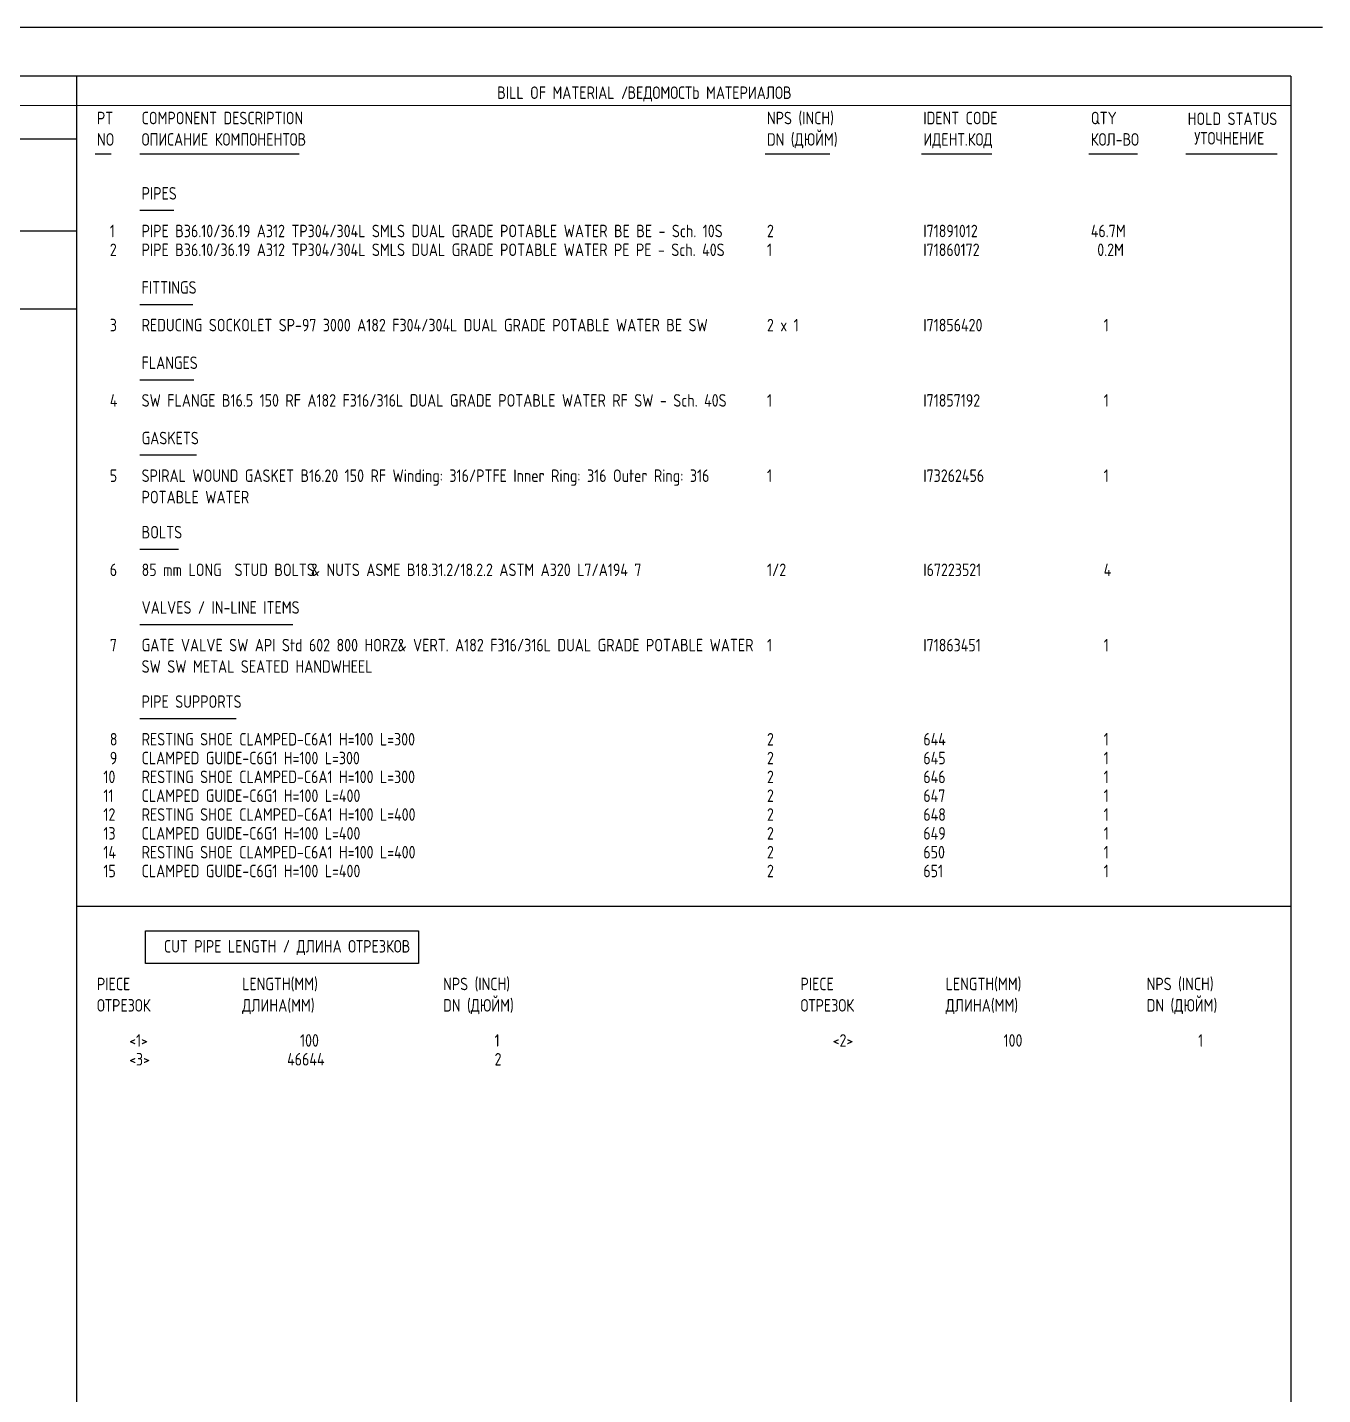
# Model space of a CAD drawing. Extents: x -1005 to 594, y -998 to 420.
# Drawn here: x 395.2 to 594, y 210 to 420 of the extents above; entities that cross this region are included whole.
import ezdxf

# ---------------------------------------------------------------- set-up
doc = ezdxf.new("R2010")
doc.units = 0
doc.styles.add('TTFN17', font='GOST type A')

msp = doc.modelspace()

# ---------------------------------------------------------------- linework, layer by layer
at = {"layer": 'GT_1', "flags": 128}
for points in [[(594, 420), (0, 420)], [(589.1, 412.5), (25.4, 412.5)], [(402.7, 412.5), (402.7, 7.5)], [(589.1, 412.5), (589.1, 7.5)], [(589.1, 408), (162.7, 407.9)], [(190.3, 402.9), (402.7, 402.9)], [(408.046, 400.531), (405.557, 400.531)], [(436.894, 400.531), (412.414, 400.531)], [(518.373, 400.531), (508.414, 400.531)], [(543.202, 400.531), (532.414, 400.531)], [(565.597, 400.531), (558.129, 400.531)], [(587, 400.5), (573, 400.5)], [(417.669, 391.854), (412.414, 391.854)], [(402.7, 388.7), (226.9, 388.7)], [(402.7, 376.7), (25.4, 376.7)], [(420.573, 377.398), (412.414, 377.398)], [(420.713, 365.833), (412.414, 365.833)], [(421.128, 354.269), (412.414, 354.269)], [(418.36, 339.813), (412.414, 339.813)], [(435.927, 328.248), (412.414, 328.248)], [(427.211, 313.793), (412.414, 313.793)], [(402.7, 285.04), (589, 285.04)], [(413.271, 281.255), (455.204, 281.255), (455.204, 276.207), (413.271, 276.207), (413.271, 281.255)]]:
    msp.add_lwpolyline(points, dxfattribs=at)

# ---------------------------------------------------------------- texts
at = {"layer": 'GT_1', "style": 'TTFN17'}
for s, p in [('BILL OF MATERIAL /', (467.289, 409)), ('ВЕДОМОСТЬ МАТЕРИАЛОВ', (487.289, 409)), ('PT', (405.846, 405.109)), ('COMPONENT DESCRIPTION', (412.703, 405.109)), ('NPS (INCH)', (508.703, 405.109)), ('IDENT CODE', (532.703, 405.109)), ('QTY', (558.417, 405.109)), ('HOLD STATUS', (573.289, 405)), ('NO', (405.846, 401.822)), ('ОПИСАНИЕ КОМПОНЕНТОВ', (412.703, 401.822)), ('DN (ДЮЙМ)', (508.703, 401.822)), ('ИДЕНТ.КОД', (532.703, 401.822)), ('КОЛ-ВО', (558.417, 401.822)), ('УТОЧНЕНИЕ', (574.289, 402)), ('PIPES', (412.703, 393.544)), ('  1', (405.846, 387.762)), ('PIPE B36.10/36.19 A312 TP304/304L SMLS DUAL GRADE POTABLE WATER BE BE - Sch. 10S', (412.703, 387.762)), ('2', (508.703, 387.762)), ('I71891012', (532.703, 387.762)), ('46.7M', (558.417, 387.762)), ('  2', (405.846, 384.871)), ('PIPE B36.10/36.19 A312 TP304/304L SMLS DUAL GRADE POTABLE WATER PE PE - Sch. 40S', (412.703, 384.871)), ('1', (508.703, 384.871)), ('I71860172', (532.703, 384.871)), (' 0.2M', (558.417, 384.871)), ('FITTINGS', (412.703, 379.088)), ('  3', (405.846, 373.306)), ('REDUCING SOCKOLET SP-97 3000 A182 F304/304L DUAL GRADE POTABLE WATER BE SW', (412.703, 373.306)), ('2 x 1', (508.703, 373.306)), ('I71856420', (532.703, 373.306)), ('  1', (558.417, 373.306)), ('FLANGES', (412.703, 367.524)), ('  4', (405.846, 361.741)), ('SW FLANGE B16.5 150 RF A182 F316/316L DUAL GRADE POTABLE WATER RF SW - Sch. 40S', (412.703, 361.741)), ('1', (508.703, 361.741)), ('I71857192', (532.703, 361.741)), ('  1', (558.417, 361.741)), ('GASKETS', (412.703, 355.959)), ('  5', (405.846, 350.177)), ('SPIRAL WOUND GASKET B16.20 150 RF Winding: 316/PTFE Inner Ring: 316 Outer Ring: 316', (412.703, 350.177)), ('1', (508.703, 350.177)), ('I73262456', (532.703, 350.177)), ('  1', (558.417, 350.177)), ('POTABLE WATER', (412.703, 346.89)), ('BOLTS', (412.703, 341.503)), ('  6', (405.846, 335.721)), ('85 mm LONG  STUD BOLTS', (412.703, 335.721)), ('& NUTS ASME B18.31.2/18.2.2 ASTM A320 L7/A194 7', (438.704, 335.721)), ('1/2', (508.703, 335.721)), ('I67223521', (532.703, 335.721)), ('  4', (558.417, 335.721)), ('VALVES / IN-LINE ITEMS', (412.703, 329.939)), ('  7', (405.846, 324.156)), ('GATE VALVE SW API Std 602 800 HORZ.', (412.703, 324.156)), ('& VERT. A182 F316/316L DUAL GRADE POTABLE WATER', (451.985, 324.156)), ('1', (508.703, 324.156)), ('I71863451', (532.703, 324.156)), ('  1', (558.417, 324.156)), ('SW SW METAL SEATED HANDWHEEL', (412.703, 320.87)), ('PIPE SUPPORTS', (412.703, 315.483)), ('  8', (405.846, 309.701)), ('RESTING SHOE CLAMPED-C6A1 H=100 L=300', (412.703, 309.701)), ('2', (508.703, 309.701)), ('644', (532.703, 309.701)), ('  1', (558.417, 309.701)), ('  9', (405.846, 306.81)), ('CLAMPED GUIDE-C6G1 H=100 L=300', (412.703, 306.81)), ('2', (508.703, 306.81)), ('645', (532.703, 306.81)), ('  1', (558.417, 306.81)), (' 10', (405.846, 303.918)), ('RESTING SHOE CLAMPED-C6A1 H=100 L=300', (412.703, 303.918)), ('2', (508.703, 303.918)), ('646', (532.703, 303.918)), ('  1', (558.417, 303.918)), (' 11', (405.846, 301.027)), ('CLAMPED GUIDE-C6G1 H=100 L=400', (412.703, 301.027)), ('2', (508.703, 301.027)), ('647', (532.703, 301.027)), ('  1', (558.417, 301.027)), (' 12', (405.846, 298.136)), ('RESTING SHOE CLAMPED-C6A1 H=100 L=400', (412.703, 298.136)), ('2', (508.703, 298.136)), ('648', (532.703, 298.136)), ('  1', (558.417, 298.136)), (' 13', (405.846, 295.245)), ('CLAMPED GUIDE-C6G1 H=100 L=400', (412.703, 295.245)), ('2', (508.703, 295.245)), ('649', (532.703, 295.245)), ('  1', (558.417, 295.245)), (' 14', (405.846, 292.354)), ('RESTING SHOE CLAMPED-C6A1 H=100 L=400', (412.703, 292.354)), ('2', (508.703, 292.354)), ('650', (532.703, 292.354)), ('  1', (558.417, 292.354)), (' 15', (405.846, 289.463)), ('CLAMPED GUIDE-C6G1 H=100 L=400', (412.703, 289.463)), ('2', (508.703, 289.463)), ('651', (532.703, 289.463)), ('  1', (558.417, 289.463)), ('CUT PIPE LENGTH / ДЛИНА ОТРЕЗКОВ', (416.132, 277.898)), ('PIECE', (405.846, 272.116)), ('LENGTH(MM)', (428.132, 272.116)), ('NPS (INCH)', (458.989, 272.116)), ('PIECE', (513.846, 272.116)), ('LENGTH(MM)', (536.132, 272.116)), ('NPS (INCH)', (566.989, 272.116)), ('ДЛИНА(MM)', (428.132, 268.829)), ('DN (ДЮЙМ)', (458.989, 268.829)), ('ДЛИНА(MM)', (536.132, 268.829)), ('DN (ДЮЙМ)', (566.989, 268.829)), ('ОТРЕЗОК', (405.846, 268.829)), ('ОТРЕЗОК', (513.846, 268.829)), ('     <1>', (405.846, 263.442)), ('         100', (428.132, 263.442)), ('        1', (458.989, 263.442)), ('     <2>', (513.846, 263.442)), ('         100', (536.132, 263.442)), ('        1', (566.989, 263.442)), ('     <3>', (405.846, 260.551)), ('       46644', (428.132, 260.551)), ('        2', (458.989, 260.551))]:
    msp.add_text(s, height=1.925, dxfattribs=at).set_placement(p)

doc.saveas('drawing.dxf')
